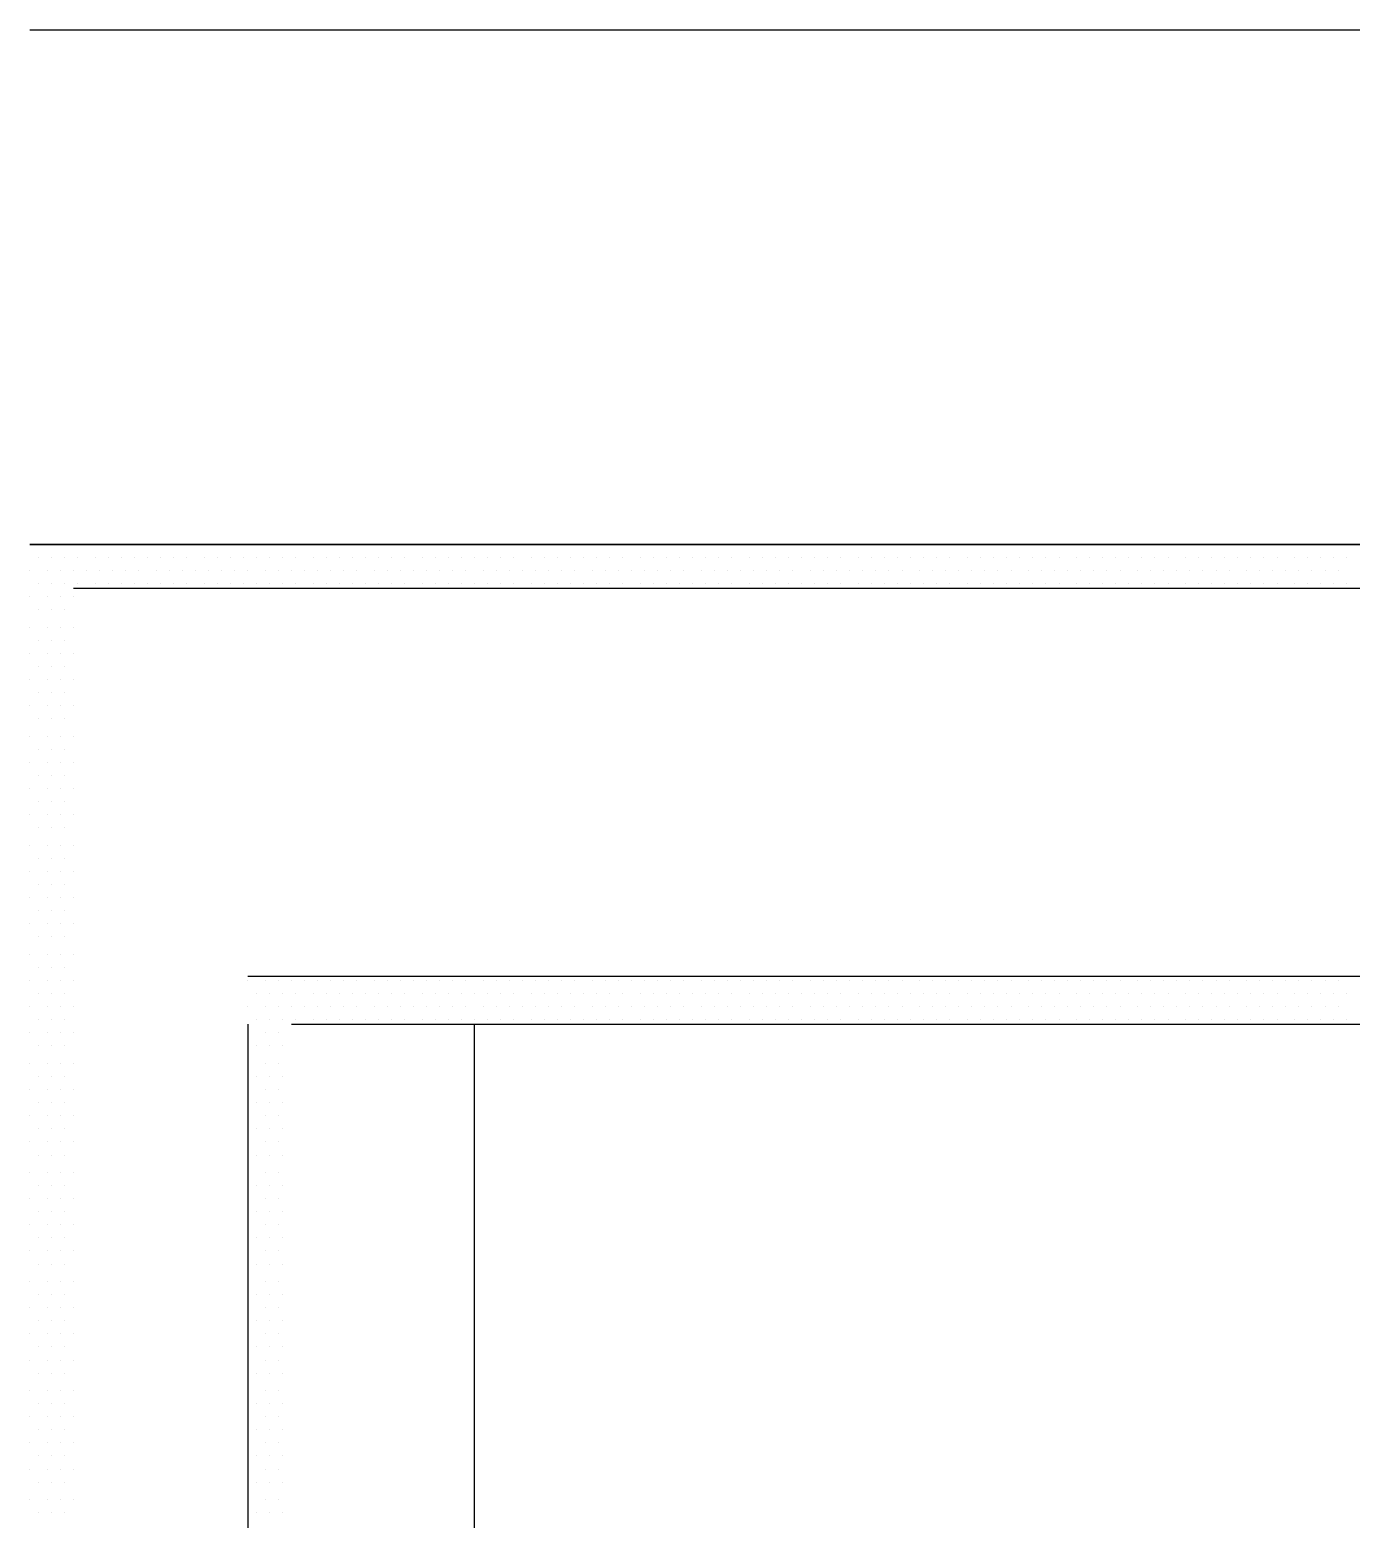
# Model space of a CAD drawing. Header units: metres. Extents: x 17 to 1264, y 17 to 859.
# Drawn here: x 107.56 to 151.19, y 711.58 to 760.75 of the extents above; entities that cross this region are included whole.
import ezdxf

# ---------------------------------------------------------------- set-up
doc = ezdxf.new("R2010")
doc.units = ezdxf.units.M
for name, color, linetype in [('LINES', 7, 'Continuous'), ('POLYLINES', 4, 'Continuous'), ('RECTS', 7, 'Continuous')]:
    doc.layers.add(name, color=color, linetype=linetype)

msp = doc.modelspace()

# ---------------------------------------------------------------- linework, layer by layer
at = {"layer": 'LINES'}
for p, q in [((107.85, 743.328), (107.85, 743.328)), ((108.282, 743.328), (108.282, 743.328)), ((108.714, 743.328), (108.714, 743.328)), ((109.146, 743.328), (109.146, 743.328)), ((109.722, 743.328), (109.722, 743.328)), ((110.154, 743.328), (110.154, 743.328)), ((110.586, 743.328), (110.586, 743.328)), ((111.018, 743.328), (111.018, 743.328)), ((111.45, 743.328), (111.45, 743.328)), ((111.882, 743.328), (111.882, 743.328)), ((112.314, 743.328), (112.314, 743.328)), ((112.746, 743.328), (112.746, 743.328)), ((113.322, 743.328), (113.322, 743.328)), ((113.754, 743.328), (113.754, 743.328)), ((114.186, 743.328), (114.186, 743.328)), ((114.618, 743.328), (114.618, 743.328)), ((115.05, 743.328), (115.05, 743.328)), ((115.482, 743.328), (115.482, 743.328)), ((115.914, 743.328), (115.914, 743.328)), ((116.346, 743.328), (116.346, 743.328)), ((116.922, 743.328), (116.922, 743.328)), ((117.354, 743.328), (117.354, 743.328)), ((117.786, 743.328), (117.786, 743.328)), ((118.218, 743.328), (118.218, 743.328)), ((118.65, 743.328), (118.65, 743.328)), ((119.082, 743.328), (119.082, 743.328)), ((119.514, 743.328), (119.514, 743.328)), ((119.946, 743.328), (119.946, 743.328)), ((120.522, 743.328), (120.522, 743.328)), ((120.954, 743.328), (120.954, 743.328)), ((121.386, 743.328), (121.386, 743.328)), ((121.818, 743.328), (121.818, 743.328)), ((122.25, 743.328), (122.25, 743.328)), ((122.682, 743.328), (122.682, 743.328)), ((123.114, 743.328), (123.114, 743.328)), ((123.546, 743.328), (123.546, 743.328)), ((124.122, 743.328), (124.122, 743.328)), ((124.554, 743.328), (124.554, 743.328)), ((124.986, 743.328), (124.986, 743.328)), ((125.418, 743.328), (125.418, 743.328)), ((125.85, 743.328), (125.85, 743.328)), ((126.282, 743.328), (126.282, 743.328)), ((126.714, 743.328), (126.714, 743.328)), ((127.146, 743.328), (127.146, 743.328)), ((127.722, 743.328), (127.722, 743.328)), ((128.154, 743.328), (128.154, 743.328)), ((128.586, 743.328), (128.586, 743.328)), ((129.018, 743.328), (129.018, 743.328)), ((129.45, 743.328), (129.45, 743.328)), ((129.882, 743.328), (129.882, 743.328)), ((130.314, 743.328), (130.314, 743.328)), ((130.746, 743.328), (130.746, 743.328)), ((131.322, 743.328), (131.322, 743.328)), ((131.754, 743.328), (131.754, 743.328)), ((132.186, 743.328), (132.186, 743.328)), ((132.618, 743.328), (132.618, 743.328)), ((133.05, 743.328), (133.05, 743.328)), ((133.482, 743.328), (133.482, 743.328)), ((133.914, 743.328), (133.914, 743.328)), ((134.346, 743.328), (134.346, 743.328)), ((134.922, 743.328), (134.922, 743.328)), ((135.354, 743.328), (135.354, 743.328)), ((135.786, 743.328), (135.786, 743.328)), ((136.218, 743.328), (136.218, 743.328)), ((136.65, 743.328), (136.65, 743.328)), ((137.082, 743.328), (137.082, 743.328)), ((137.514, 743.328), (137.514, 743.328)), ((137.946, 743.328), (137.946, 743.328)), ((138.522, 743.328), (138.522, 743.328)), ((138.954, 743.328), (138.954, 743.328)), ((139.386, 743.328), (139.386, 743.328)), ((139.818, 743.328), (139.818, 743.328)), ((140.25, 743.328), (140.25, 743.328)), ((140.682, 743.328), (140.682, 743.328)), ((141.114, 743.328), (141.114, 743.328)), ((141.546, 743.328), (141.546, 743.328)), ((142.122, 743.328), (142.122, 743.328)), ((142.554, 743.328), (142.554, 743.328)), ((142.986, 743.328), (142.986, 743.328)), ((143.418, 743.328), (143.418, 743.328)), ((143.85, 743.328), (143.85, 743.328)), ((144.282, 743.328), (144.282, 743.328)), ((144.714, 743.328), (144.714, 743.328)), ((145.146, 743.328), (145.146, 743.328)), ((145.722, 743.328), (145.722, 743.328)), ((146.154, 743.328), (146.154, 743.328)), ((146.586, 743.328), (146.586, 743.328)), ((147.018, 743.328), (147.018, 743.328)), ((147.45, 743.328), (147.45, 743.328)), ((147.882, 743.328), (147.882, 743.328)), ((148.314, 743.328), (148.314, 743.328)), ((148.746, 743.328), (148.746, 743.328)), ((149.322, 743.328), (149.322, 743.328)), ((149.754, 743.328), (149.754, 743.328)), ((150.186, 743.328), (150.186, 743.328)), ((150.618, 743.328), (150.618, 743.328)), ((151.05, 743.328), (151.05, 743.328)), ((107.562, 742.896), (107.562, 742.896)), ((108.138, 742.896), (108.138, 742.896)), ((108.57, 742.896), (108.57, 742.896)), ((109.002, 742.896), (109.002, 742.896)), ((109.434, 742.896), (109.434, 742.896)), ((109.866, 742.896), (109.866, 742.896)), ((110.298, 742.896), (110.298, 742.896)), ((110.73, 742.896), (110.73, 742.896)), ((111.162, 742.896), (111.162, 742.896)), ((111.738, 742.896), (111.738, 742.896)), ((112.17, 742.896), (112.17, 742.896)), ((112.602, 742.896), (112.602, 742.896)), ((113.034, 742.896), (113.034, 742.896)), ((113.466, 742.896), (113.466, 742.896)), ((113.898, 742.896), (113.898, 742.896)), ((114.33, 742.896), (114.33, 742.896)), ((114.762, 742.896), (114.762, 742.896)), ((115.338, 742.896), (115.338, 742.896)), ((115.77, 742.896), (115.77, 742.896)), ((116.202, 742.896), (116.202, 742.896)), ((116.634, 742.896), (116.634, 742.896)), ((117.066, 742.896), (117.066, 742.896)), ((117.498, 742.896), (117.498, 742.896)), ((117.93, 742.896), (117.93, 742.896)), ((118.362, 742.896), (118.362, 742.896)), ((118.938, 742.896), (118.938, 742.896)), ((119.37, 742.896), (119.37, 742.896)), ((119.802, 742.896), (119.802, 742.896)), ((120.234, 742.896), (120.234, 742.896)), ((120.666, 742.896), (120.666, 742.896)), ((121.098, 742.896), (121.098, 742.896)), ((121.53, 742.896), (121.53, 742.896)), ((121.962, 742.896), (121.962, 742.896)), ((122.538, 742.896), (122.538, 742.896)), ((122.97, 742.896), (122.97, 742.896)), ((123.402, 742.896), (123.402, 742.896)), ((123.834, 742.896), (123.834, 742.896)), ((124.266, 742.896), (124.266, 742.896)), ((124.698, 742.896), (124.698, 742.896)), ((125.13, 742.896), (125.13, 742.896)), ((125.562, 742.896), (125.562, 742.896)), ((126.138, 742.896), (126.138, 742.896)), ((126.57, 742.896), (126.57, 742.896)), ((127.002, 742.896), (127.002, 742.896)), ((127.434, 742.896), (127.434, 742.896)), ((127.866, 742.896), (127.866, 742.896)), ((128.298, 742.896), (128.298, 742.896)), ((128.73, 742.896), (128.73, 742.896)), ((129.162, 742.896), (129.162, 742.896)), ((129.738, 742.896), (129.738, 742.896)), ((130.17, 742.896), (130.17, 742.896)), ((130.602, 742.896), (130.602, 742.896)), ((131.034, 742.896), (131.034, 742.896)), ((131.466, 742.896), (131.466, 742.896)), ((131.898, 742.896), (131.898, 742.896)), ((132.33, 742.896), (132.33, 742.896)), ((132.762, 742.896), (132.762, 742.896)), ((133.338, 742.896), (133.338, 742.896)), ((133.77, 742.896), (133.77, 742.896)), ((134.202, 742.896), (134.202, 742.896)), ((134.634, 742.896), (134.634, 742.896)), ((135.066, 742.896), (135.066, 742.896)), ((135.498, 742.896), (135.498, 742.896)), ((135.93, 742.896), (135.93, 742.896)), ((136.362, 742.896), (136.362, 742.896)), ((136.938, 742.896), (136.938, 742.896)), ((137.37, 742.896), (137.37, 742.896)), ((137.802, 742.896), (137.802, 742.896)), ((138.234, 742.896), (138.234, 742.896)), ((138.666, 742.896), (138.666, 742.896)), ((139.098, 742.896), (139.098, 742.896)), ((139.53, 742.896), (139.53, 742.896)), ((139.962, 742.896), (139.962, 742.896)), ((140.538, 742.896), (140.538, 742.896)), ((140.97, 742.896), (140.97, 742.896)), ((141.402, 742.896), (141.402, 742.896)), ((141.834, 742.896), (141.834, 742.896)), ((142.266, 742.896), (142.266, 742.896)), ((142.698, 742.896), (142.698, 742.896)), ((143.13, 742.896), (143.13, 742.896)), ((143.562, 742.896), (143.562, 742.896)), ((144.138, 742.896), (144.138, 742.896)), ((144.57, 742.896), (144.57, 742.896)), ((145.002, 742.896), (145.002, 742.896)), ((145.434, 742.896), (145.434, 742.896)), ((145.866, 742.896), (145.866, 742.896)), ((146.298, 742.896), (146.298, 742.896)), ((146.73, 742.896), (146.73, 742.896)), ((147.162, 742.896), (147.162, 742.896)), ((147.738, 742.896), (147.738, 742.896)), ((148.17, 742.896), (148.17, 742.896)), ((148.602, 742.896), (148.602, 742.896)), ((149.034, 742.896), (149.034, 742.896)), ((149.466, 742.896), (149.466, 742.896)), ((149.898, 742.896), (149.898, 742.896)), ((150.33, 742.896), (150.33, 742.896)), ((150.762, 742.896), (150.762, 742.896)), ((107.85, 742.464), (107.85, 742.464)), ((108.282, 742.464), (108.282, 742.464)), ((108.714, 742.464), (108.714, 742.464)), ((109.146, 742.464), (109.146, 742.464)), ((109.722, 742.464), (109.722, 742.464)), ((110.154, 742.464), (110.154, 742.464)), ((110.586, 742.464), (110.586, 742.464)), ((111.018, 742.464), (111.018, 742.464)), ((111.45, 742.464), (111.45, 742.464)), ((111.882, 742.464), (111.882, 742.464)), ((112.314, 742.464), (112.314, 742.464)), ((112.746, 742.464), (112.746, 742.464)), ((113.322, 742.464), (113.322, 742.464)), ((113.754, 742.464), (113.754, 742.464)), ((114.186, 742.464), (114.186, 742.464)), ((114.618, 742.464), (114.618, 742.464)), ((115.05, 742.464), (115.05, 742.464)), ((115.482, 742.464), (115.482, 742.464)), ((115.914, 742.464), (115.914, 742.464)), ((116.346, 742.464), (116.346, 742.464)), ((116.922, 742.464), (116.922, 742.464)), ((117.354, 742.464), (117.354, 742.464)), ((117.786, 742.464), (117.786, 742.464)), ((118.218, 742.464), (118.218, 742.464)), ((118.65, 742.464), (118.65, 742.464)), ((119.082, 742.464), (119.082, 742.464)), ((119.514, 742.464), (119.514, 742.464)), ((119.946, 742.464), (119.946, 742.464)), ((120.522, 742.464), (120.522, 742.464)), ((120.954, 742.464), (120.954, 742.464)), ((121.386, 742.464), (121.386, 742.464)), ((121.818, 742.464), (121.818, 742.464)), ((122.25, 742.464), (122.25, 742.464)), ((122.682, 742.464), (122.682, 742.464)), ((123.114, 742.464), (123.114, 742.464)), ((123.546, 742.464), (123.546, 742.464)), ((124.122, 742.464), (124.122, 742.464)), ((124.554, 742.464), (124.554, 742.464)), ((124.986, 742.464), (124.986, 742.464)), ((125.418, 742.464), (125.418, 742.464)), ((125.85, 742.464), (125.85, 742.464)), ((126.282, 742.464), (126.282, 742.464)), ((126.714, 742.464), (126.714, 742.464)), ((127.146, 742.464), (127.146, 742.464)), ((127.722, 742.464), (127.722, 742.464)), ((128.154, 742.464), (128.154, 742.464)), ((128.586, 742.464), (128.586, 742.464)), ((129.018, 742.464), (129.018, 742.464)), ((129.45, 742.464), (129.45, 742.464)), ((129.882, 742.464), (129.882, 742.464)), ((130.314, 742.464), (130.314, 742.464)), ((130.746, 742.464), (130.746, 742.464)), ((131.322, 742.464), (131.322, 742.464)), ((131.754, 742.464), (131.754, 742.464)), ((132.186, 742.464), (132.186, 742.464)), ((132.618, 742.464), (132.618, 742.464)), ((133.05, 742.464), (133.05, 742.464)), ((133.482, 742.464), (133.482, 742.464)), ((133.914, 742.464), (133.914, 742.464)), ((134.346, 742.464), (134.346, 742.464)), ((134.922, 742.464), (134.922, 742.464)), ((135.354, 742.464), (135.354, 742.464)), ((135.786, 742.464), (135.786, 742.464)), ((136.218, 742.464), (136.218, 742.464)), ((136.65, 742.464), (136.65, 742.464)), ((137.082, 742.464), (137.082, 742.464)), ((137.514, 742.464), (137.514, 742.464)), ((137.946, 742.464), (137.946, 742.464)), ((138.522, 742.464), (138.522, 742.464)), ((138.954, 742.464), (138.954, 742.464)), ((139.386, 742.464), (139.386, 742.464)), ((139.818, 742.464), (139.818, 742.464)), ((140.25, 742.464), (140.25, 742.464)), ((140.682, 742.464), (140.682, 742.464)), ((141.114, 742.464), (141.114, 742.464)), ((141.546, 742.464), (141.546, 742.464)), ((142.122, 742.464), (142.122, 742.464)), ((142.554, 742.464), (142.554, 742.464)), ((142.986, 742.464), (142.986, 742.464)), ((143.418, 742.464), (143.418, 742.464)), ((143.85, 742.464), (143.85, 742.464)), ((144.282, 742.464), (144.282, 742.464)), ((144.714, 742.464), (144.714, 742.464)), ((145.146, 742.464), (145.146, 742.464)), ((145.722, 742.464), (145.722, 742.464)), ((146.154, 742.464), (146.154, 742.464)), ((146.586, 742.464), (146.586, 742.464)), ((147.018, 742.464), (147.018, 742.464)), ((147.45, 742.464), (147.45, 742.464)), ((147.882, 742.464), (147.882, 742.464)), ((148.314, 742.464), (148.314, 742.464)), ((148.746, 742.464), (148.746, 742.464)), ((149.322, 742.464), (149.322, 742.464)), ((149.754, 742.464), (149.754, 742.464)), ((150.186, 742.464), (150.186, 742.464)), ((150.618, 742.464), (150.618, 742.464)), ((151.05, 742.464), (151.05, 742.464)), ((107.562, 742.032), (107.562, 742.032)), ((107.85, 741.6), (107.85, 741.6)), ((108.138, 742.032), (108.138, 742.032)), ((108.282, 741.6), (108.282, 741.6)), ((108.57, 742.032), (108.57, 742.032)), ((108.714, 741.6), (108.714, 741.6)), ((109.002, 742.032), (109.002, 742.032)), ((107.562, 741.024), (107.562, 741.024)), ((107.85, 740.592), (107.85, 740.592)), ((108.138, 741.024), (108.138, 741.024)), ((108.282, 740.592), (108.282, 740.592)), ((108.57, 741.024), (108.57, 741.024)), ((108.714, 740.592), (108.714, 740.592)), ((109.002, 741.024), (109.002, 741.024)), ((107.562, 740.16), (107.562, 740.16)), ((108.138, 740.16), (108.138, 740.16)), ((108.57, 740.16), (108.57, 740.16)), ((109.002, 740.16), (109.002, 740.16)), ((107.85, 739.728), (107.85, 739.728)), ((108.282, 739.728), (108.282, 739.728)), ((108.714, 739.728), (108.714, 739.728)), ((107.562, 739.296), (107.562, 739.296)), ((108.138, 739.296), (108.138, 739.296)), ((108.57, 739.296), (108.57, 739.296)), ((109.002, 739.296), (109.002, 739.296)), ((107.85, 738.864), (107.85, 738.864)), ((108.282, 738.864), (108.282, 738.864)), ((108.714, 738.864), (108.714, 738.864)), ((107.562, 738.432), (107.562, 738.432)), ((108.138, 738.432), (108.138, 738.432)), ((108.57, 738.432), (108.57, 738.432)), ((109.002, 738.432), (109.002, 738.432)), ((107.85, 738), (107.85, 738)), ((108.282, 738), (108.282, 738)), ((108.714, 738), (108.714, 738)), ((107.562, 737.424), (107.562, 737.424)), ((108.138, 737.424), (108.138, 737.424)), ((108.57, 737.424), (108.57, 737.424)), ((109.002, 737.424), (109.002, 737.424)), ((107.85, 736.992), (107.85, 736.992)), ((108.282, 736.992), (108.282, 736.992)), ((108.714, 736.992), (108.714, 736.992)), ((107.562, 736.56), (107.562, 736.56)), ((108.138, 736.56), (108.138, 736.56)), ((108.57, 736.56), (108.57, 736.56)), ((109.002, 736.56), (109.002, 736.56)), ((107.562, 735.696), (107.562, 735.696)), ((107.85, 736.128), (107.85, 736.128)), ((108.138, 735.696), (108.138, 735.696)), ((108.282, 736.128), (108.282, 736.128)), ((108.57, 735.696), (108.57, 735.696)), ((108.714, 736.128), (108.714, 736.128)), ((109.002, 735.696), (109.002, 735.696)), ((107.85, 735.264), (107.85, 735.264)), ((108.282, 735.264), (108.282, 735.264)), ((108.714, 735.264), (108.714, 735.264)), ((107.562, 734.832), (107.562, 734.832)), ((108.138, 734.832), (108.138, 734.832)), ((108.57, 734.832), (108.57, 734.832)), ((109.002, 734.832), (109.002, 734.832)), ((107.85, 734.4), (107.85, 734.4)), ((108.282, 734.4), (108.282, 734.4)), ((108.714, 734.4), (108.714, 734.4)), ((107.562, 733.824), (107.562, 733.824)), ((108.138, 733.824), (108.138, 733.824)), ((108.57, 733.824), (108.57, 733.824)), ((109.002, 733.824), (109.002, 733.824)), ((107.85, 733.392), (107.85, 733.392)), ((108.282, 733.392), (108.282, 733.392)), ((108.714, 733.392), (108.714, 733.392)), ((107.562, 732.96), (107.562, 732.96)), ((108.138, 732.96), (108.138, 732.96)), ((108.57, 732.96), (108.57, 732.96)), ((109.002, 732.96), (109.002, 732.96)), ((107.85, 732.528), (107.85, 732.528)), ((108.282, 732.528), (108.282, 732.528)), ((108.714, 732.528), (108.714, 732.528)), ((107.562, 732.096), (107.562, 732.096)), ((108.138, 732.096), (108.138, 732.096)), ((108.57, 732.096), (108.57, 732.096)), ((109.002, 732.096), (109.002, 732.096)), ((107.85, 731.664), (107.85, 731.664)), ((108.282, 731.664), (108.282, 731.664)), ((108.714, 731.664), (108.714, 731.664)), ((107.562, 731.232), (107.562, 731.232)), ((107.85, 730.8), (107.85, 730.8)), ((108.138, 731.232), (108.138, 731.232)), ((108.282, 730.8), (108.282, 730.8)), ((108.57, 731.232), (108.57, 731.232)), ((108.714, 730.8), (108.714, 730.8)), ((109.002, 731.232), (109.002, 731.232)), ((107.562, 730.224), (107.562, 730.224)), ((107.85, 729.792), (107.85, 729.792)), ((108.138, 730.224), (108.138, 730.224)), ((108.282, 729.792), (108.282, 729.792)), ((108.57, 730.224), (108.57, 730.224)), ((108.714, 729.792), (108.714, 729.792)), ((109.002, 730.224), (109.002, 730.224)), ((107.562, 729.36), (107.562, 729.36)), ((108.138, 729.36), (108.138, 729.36)), ((108.57, 729.36), (108.57, 729.36)), ((109.002, 729.36), (109.002, 729.36)), ((114.762, 729.36), (114.762, 729.36)), ((115.338, 729.36), (115.338, 729.36)), ((115.77, 729.36), (115.77, 729.36)), ((116.202, 729.36), (116.202, 729.36)), ((116.634, 729.36), (116.634, 729.36)), ((117.066, 729.36), (117.066, 729.36)), ((117.498, 729.36), (117.498, 729.36)), ((117.93, 729.36), (117.93, 729.36)), ((118.362, 729.36), (118.362, 729.36)), ((118.938, 729.36), (118.938, 729.36)), ((119.37, 729.36), (119.37, 729.36)), ((119.802, 729.36), (119.802, 729.36)), ((120.234, 729.36), (120.234, 729.36)), ((120.666, 729.36), (120.666, 729.36)), ((121.098, 729.36), (121.098, 729.36)), ((121.53, 729.36), (121.53, 729.36)), ((121.962, 729.36), (121.962, 729.36)), ((122.538, 729.36), (122.538, 729.36)), ((122.97, 729.36), (122.97, 729.36)), ((123.402, 729.36), (123.402, 729.36)), ((123.834, 729.36), (123.834, 729.36)), ((124.266, 729.36), (124.266, 729.36)), ((124.698, 729.36), (124.698, 729.36)), ((125.13, 729.36), (125.13, 729.36)), ((125.562, 729.36), (125.562, 729.36)), ((126.138, 729.36), (126.138, 729.36)), ((126.57, 729.36), (126.57, 729.36)), ((127.002, 729.36), (127.002, 729.36)), ((127.434, 729.36), (127.434, 729.36)), ((127.866, 729.36), (127.866, 729.36)), ((128.298, 729.36), (128.298, 729.36)), ((128.73, 729.36), (128.73, 729.36)), ((129.162, 729.36), (129.162, 729.36)), ((129.738, 729.36), (129.738, 729.36)), ((130.17, 729.36), (130.17, 729.36)), ((130.602, 729.36), (130.602, 729.36)), ((131.034, 729.36), (131.034, 729.36)), ((131.466, 729.36), (131.466, 729.36)), ((131.898, 729.36), (131.898, 729.36)), ((132.33, 729.36), (132.33, 729.36)), ((132.762, 729.36), (132.762, 729.36)), ((133.338, 729.36), (133.338, 729.36)), ((133.77, 729.36), (133.77, 729.36)), ((134.202, 729.36), (134.202, 729.36)), ((134.634, 729.36), (134.634, 729.36)), ((135.066, 729.36), (135.066, 729.36)), ((135.498, 729.36), (135.498, 729.36)), ((135.93, 729.36), (135.93, 729.36)), ((136.362, 729.36), (136.362, 729.36)), ((136.938, 729.36), (136.938, 729.36)), ((137.37, 729.36), (137.37, 729.36)), ((137.802, 729.36), (137.802, 729.36)), ((138.234, 729.36), (138.234, 729.36)), ((138.666, 729.36), (138.666, 729.36)), ((139.098, 729.36), (139.098, 729.36)), ((139.53, 729.36), (139.53, 729.36)), ((139.962, 729.36), (139.962, 729.36)), ((140.538, 729.36), (140.538, 729.36)), ((140.97, 729.36), (140.97, 729.36)), ((141.402, 729.36), (141.402, 729.36)), ((141.834, 729.36), (141.834, 729.36)), ((142.266, 729.36), (142.266, 729.36)), ((142.698, 729.36), (142.698, 729.36)), ((143.13, 729.36), (143.13, 729.36)), ((143.562, 729.36), (143.562, 729.36)), ((144.138, 729.36), (144.138, 729.36)), ((144.57, 729.36), (144.57, 729.36)), ((145.002, 729.36), (145.002, 729.36)), ((145.434, 729.36), (145.434, 729.36)), ((145.866, 729.36), (145.866, 729.36)), ((146.298, 729.36), (146.298, 729.36)), ((146.73, 729.36), (146.73, 729.36)), ((147.162, 729.36), (147.162, 729.36)), ((147.738, 729.36), (147.738, 729.36)), ((148.17, 729.36), (148.17, 729.36)), ((148.602, 729.36), (148.602, 729.36)), ((149.034, 729.36), (149.034, 729.36)), ((149.466, 729.36), (149.466, 729.36)), ((149.898, 729.36), (149.898, 729.36)), ((150.33, 729.36), (150.33, 729.36)), ((150.762, 729.36), (150.762, 729.36)), ((107.85, 728.928), (107.85, 728.928)), ((108.282, 728.928), (108.282, 728.928)), ((108.714, 728.928), (108.714, 728.928)), ((115.05, 728.928), (115.05, 728.928)), ((115.482, 728.928), (115.482, 728.928)), ((115.914, 728.928), (115.914, 728.928)), ((116.346, 728.928), (116.346, 728.928)), ((116.922, 728.928), (116.922, 728.928)), ((117.354, 728.928), (117.354, 728.928)), ((117.786, 728.928), (117.786, 728.928)), ((118.218, 728.928), (118.218, 728.928)), ((118.65, 728.928), (118.65, 728.928)), ((119.082, 728.928), (119.082, 728.928)), ((119.514, 728.928), (119.514, 728.928)), ((119.946, 728.928), (119.946, 728.928)), ((120.522, 728.928), (120.522, 728.928)), ((120.954, 728.928), (120.954, 728.928)), ((121.386, 728.928), (121.386, 728.928)), ((121.818, 728.928), (121.818, 728.928)), ((122.25, 728.928), (122.25, 728.928)), ((122.682, 728.928), (122.682, 728.928)), ((123.114, 728.928), (123.114, 728.928)), ((123.546, 728.928), (123.546, 728.928)), ((124.122, 728.928), (124.122, 728.928)), ((124.554, 728.928), (124.554, 728.928)), ((124.986, 728.928), (124.986, 728.928)), ((125.418, 728.928), (125.418, 728.928)), ((125.85, 728.928), (125.85, 728.928)), ((126.282, 728.928), (126.282, 728.928)), ((126.714, 728.928), (126.714, 728.928)), ((127.146, 728.928), (127.146, 728.928)), ((127.722, 728.928), (127.722, 728.928)), ((128.154, 728.928), (128.154, 728.928)), ((128.586, 728.928), (128.586, 728.928)), ((129.018, 728.928), (129.018, 728.928)), ((129.45, 728.928), (129.45, 728.928)), ((129.882, 728.928), (129.882, 728.928)), ((130.314, 728.928), (130.314, 728.928)), ((130.746, 728.928), (130.746, 728.928)), ((131.322, 728.928), (131.322, 728.928)), ((131.754, 728.928), (131.754, 728.928)), ((132.186, 728.928), (132.186, 728.928)), ((132.618, 728.928), (132.618, 728.928)), ((133.05, 728.928), (133.05, 728.928)), ((133.482, 728.928), (133.482, 728.928)), ((133.914, 728.928), (133.914, 728.928)), ((134.346, 728.928), (134.346, 728.928)), ((134.922, 728.928), (134.922, 728.928)), ((135.354, 728.928), (135.354, 728.928)), ((135.786, 728.928), (135.786, 728.928)), ((136.218, 728.928), (136.218, 728.928)), ((136.65, 728.928), (136.65, 728.928)), ((137.082, 728.928), (137.082, 728.928)), ((137.514, 728.928), (137.514, 728.928)), ((137.946, 728.928), (137.946, 728.928)), ((138.522, 728.928), (138.522, 728.928)), ((138.954, 728.928), (138.954, 728.928)), ((139.386, 728.928), (139.386, 728.928)), ((139.818, 728.928), (139.818, 728.928)), ((140.25, 728.928), (140.25, 728.928)), ((140.682, 728.928), (140.682, 728.928)), ((141.114, 728.928), (141.114, 728.928)), ((141.546, 728.928), (141.546, 728.928)), ((142.122, 728.928), (142.122, 728.928)), ((142.554, 728.928), (142.554, 728.928)), ((142.986, 728.928), (142.986, 728.928)), ((143.418, 728.928), (143.418, 728.928)), ((143.85, 728.928), (143.85, 728.928)), ((144.282, 728.928), (144.282, 728.928)), ((144.714, 728.928), (144.714, 728.928)), ((145.146, 728.928), (145.146, 728.928)), ((145.722, 728.928), (145.722, 728.928)), ((146.154, 728.928), (146.154, 728.928)), ((146.586, 728.928), (146.586, 728.928)), ((147.018, 728.928), (147.018, 728.928)), ((147.45, 728.928), (147.45, 728.928)), ((147.882, 728.928), (147.882, 728.928)), ((148.314, 728.928), (148.314, 728.928)), ((148.746, 728.928), (148.746, 728.928)), ((149.322, 728.928), (149.322, 728.928)), ((149.754, 728.928), (149.754, 728.928)), ((150.186, 728.928), (150.186, 728.928)), ((150.618, 728.928), (150.618, 728.928)), ((151.05, 728.928), (151.05, 728.928)), ((107.562, 728.496), (107.562, 728.496)), ((108.138, 728.496), (108.138, 728.496)), ((108.57, 728.496), (108.57, 728.496)), ((109.002, 728.496), (109.002, 728.496)), ((114.762, 728.496), (114.762, 728.496)), ((115.338, 728.496), (115.338, 728.496)), ((115.77, 728.496), (115.77, 728.496)), ((116.202, 728.496), (116.202, 728.496)), ((116.634, 728.496), (116.634, 728.496)), ((117.066, 728.496), (117.066, 728.496)), ((117.498, 728.496), (117.498, 728.496)), ((117.93, 728.496), (117.93, 728.496)), ((118.362, 728.496), (118.362, 728.496)), ((118.938, 728.496), (118.938, 728.496)), ((119.37, 728.496), (119.37, 728.496)), ((119.802, 728.496), (119.802, 728.496)), ((120.234, 728.496), (120.234, 728.496)), ((120.666, 728.496), (120.666, 728.496)), ((121.098, 728.496), (121.098, 728.496)), ((121.53, 728.496), (121.53, 728.496)), ((121.962, 728.496), (121.962, 728.496)), ((122.538, 728.496), (122.538, 728.496)), ((122.97, 728.496), (122.97, 728.496)), ((123.402, 728.496), (123.402, 728.496)), ((123.834, 728.496), (123.834, 728.496)), ((124.266, 728.496), (124.266, 728.496)), ((124.698, 728.496), (124.698, 728.496)), ((125.13, 728.496), (125.13, 728.496)), ((125.562, 728.496), (125.562, 728.496)), ((126.138, 728.496), (126.138, 728.496)), ((126.57, 728.496), (126.57, 728.496)), ((127.002, 728.496), (127.002, 728.496)), ((127.434, 728.496), (127.434, 728.496)), ((127.866, 728.496), (127.866, 728.496)), ((128.298, 728.496), (128.298, 728.496)), ((128.73, 728.496), (128.73, 728.496)), ((129.162, 728.496), (129.162, 728.496)), ((129.738, 728.496), (129.738, 728.496)), ((130.17, 728.496), (130.17, 728.496)), ((130.602, 728.496), (130.602, 728.496)), ((131.034, 728.496), (131.034, 728.496)), ((131.466, 728.496), (131.466, 728.496)), ((131.898, 728.496), (131.898, 728.496)), ((132.33, 728.496), (132.33, 728.496)), ((132.762, 728.496), (132.762, 728.496)), ((133.338, 728.496), (133.338, 728.496)), ((133.77, 728.496), (133.77, 728.496)), ((134.202, 728.496), (134.202, 728.496)), ((134.634, 728.496), (134.634, 728.496)), ((135.066, 728.496), (135.066, 728.496)), ((135.498, 728.496), (135.498, 728.496)), ((135.93, 728.496), (135.93, 728.496)), ((136.362, 728.496), (136.362, 728.496)), ((136.938, 728.496), (136.938, 728.496)), ((137.37, 728.496), (137.37, 728.496)), ((137.802, 728.496), (137.802, 728.496)), ((138.234, 728.496), (138.234, 728.496)), ((138.666, 728.496), (138.666, 728.496)), ((139.098, 728.496), (139.098, 728.496)), ((139.53, 728.496), (139.53, 728.496)), ((139.962, 728.496), (139.962, 728.496)), ((140.538, 728.496), (140.538, 728.496)), ((140.97, 728.496), (140.97, 728.496)), ((141.402, 728.496), (141.402, 728.496)), ((141.834, 728.496), (141.834, 728.496)), ((142.266, 728.496), (142.266, 728.496)), ((142.698, 728.496), (142.698, 728.496)), ((143.13, 728.496), (143.13, 728.496)), ((143.562, 728.496), (143.562, 728.496)), ((144.138, 728.496), (144.138, 728.496)), ((144.57, 728.496), (144.57, 728.496)), ((145.002, 728.496), (145.002, 728.496)), ((145.434, 728.496), (145.434, 728.496)), ((145.866, 728.496), (145.866, 728.496)), ((146.298, 728.496), (146.298, 728.496)), ((146.73, 728.496), (146.73, 728.496)), ((147.162, 728.496), (147.162, 728.496)), ((147.738, 728.496), (147.738, 728.496)), ((148.17, 728.496), (148.17, 728.496)), ((148.602, 728.496), (148.602, 728.496)), ((149.034, 728.496), (149.034, 728.496)), ((149.466, 728.496), (149.466, 728.496)), ((149.898, 728.496), (149.898, 728.496)), ((150.33, 728.496), (150.33, 728.496)), ((150.762, 728.496), (150.762, 728.496)), ((107.85, 728.064), (107.85, 728.064)), ((108.282, 728.064), (108.282, 728.064)), ((108.714, 728.064), (108.714, 728.064)), ((115.05, 728.064), (115.05, 728.064)), ((115.482, 728.064), (115.482, 728.064)), ((115.914, 728.064), (115.914, 728.064)), ((116.202, 727.92), (262.794, 727.92)), ((116.346, 728.064), (116.346, 728.064)), ((116.922, 728.064), (116.922, 728.064)), ((117.354, 728.064), (117.354, 728.064)), ((117.786, 728.064), (117.786, 728.064)), ((118.218, 728.064), (118.218, 728.064)), ((118.65, 728.064), (118.65, 728.064)), ((119.082, 728.064), (119.082, 728.064)), ((119.514, 728.064), (119.514, 728.064)), ((119.946, 728.064), (119.946, 728.064)), ((120.522, 728.064), (120.522, 728.064)), ((120.954, 728.064), (120.954, 728.064)), ((121.386, 728.064), (121.386, 728.064)), ((121.818, 728.064), (121.818, 728.064)), ((122.25, 728.064), (122.25, 728.064)), ((122.25, 132.48), (122.25, 727.92)), ((122.682, 728.064), (122.682, 728.064)), ((123.114, 728.064), (123.114, 728.064)), ((123.546, 728.064), (123.546, 728.064)), ((124.122, 728.064), (124.122, 728.064)), ((124.554, 728.064), (124.554, 728.064)), ((124.986, 728.064), (124.986, 728.064)), ((125.418, 728.064), (125.418, 728.064)), ((125.85, 728.064), (125.85, 728.064)), ((126.282, 728.064), (126.282, 728.064)), ((126.714, 728.064), (126.714, 728.064)), ((127.146, 728.064), (127.146, 728.064)), ((127.722, 728.064), (127.722, 728.064)), ((128.154, 728.064), (128.154, 728.064)), ((128.586, 728.064), (128.586, 728.064)), ((129.018, 728.064), (129.018, 728.064)), ((129.45, 728.064), (129.45, 728.064)), ((129.882, 728.064), (129.882, 728.064)), ((130.314, 728.064), (130.314, 728.064)), ((130.746, 728.064), (130.746, 728.064)), ((131.322, 728.064), (131.322, 728.064)), ((131.754, 728.064), (131.754, 728.064)), ((132.186, 728.064), (132.186, 728.064)), ((132.618, 728.064), (132.618, 728.064)), ((133.05, 728.064), (133.05, 728.064)), ((133.482, 728.064), (133.482, 728.064)), ((133.914, 728.064), (133.914, 728.064)), ((134.346, 728.064), (134.346, 728.064)), ((134.922, 728.064), (134.922, 728.064)), ((135.354, 728.064), (135.354, 728.064)), ((135.786, 728.064), (135.786, 728.064)), ((136.218, 728.064), (136.218, 728.064)), ((136.65, 728.064), (136.65, 728.064)), ((137.082, 728.064), (137.082, 728.064)), ((137.514, 728.064), (137.514, 728.064)), ((137.946, 728.064), (137.946, 728.064)), ((138.522, 728.064), (138.522, 728.064)), ((138.954, 728.064), (138.954, 728.064)), ((139.386, 728.064), (139.386, 728.064)), ((139.818, 728.064), (139.818, 728.064)), ((140.25, 728.064), (140.25, 728.064)), ((140.682, 728.064), (140.682, 728.064)), ((141.114, 728.064), (141.114, 728.064)), ((141.546, 728.064), (141.546, 728.064)), ((142.122, 728.064), (142.122, 728.064)), ((142.554, 728.064), (142.554, 728.064)), ((142.986, 728.064), (142.986, 728.064)), ((143.418, 728.064), (143.418, 728.064)), ((143.85, 728.064), (143.85, 728.064)), ((144.282, 728.064), (144.282, 728.064)), ((144.714, 728.064), (144.714, 728.064)), ((145.146, 728.064), (145.146, 728.064)), ((145.722, 728.064), (145.722, 728.064)), ((146.154, 728.064), (146.154, 728.064)), ((146.586, 728.064), (146.586, 728.064)), ((147.018, 728.064), (147.018, 728.064)), ((147.45, 728.064), (147.45, 728.064)), ((147.882, 728.064), (147.882, 728.064)), ((148.314, 728.064), (148.314, 728.064)), ((148.746, 728.064), (148.746, 728.064)), ((149.322, 728.064), (149.322, 728.064)), ((149.754, 728.064), (149.754, 728.064)), ((150.186, 728.064), (150.186, 728.064)), ((150.618, 728.064), (150.618, 728.064)), ((151.05, 728.064), (151.05, 728.064)), ((107.562, 727.632), (107.562, 727.632)), ((108.138, 727.632), (108.138, 727.632)), ((108.57, 727.632), (108.57, 727.632)), ((109.002, 727.632), (109.002, 727.632)), ((114.762, 727.632), (114.762, 727.632)), ((115.338, 727.632), (115.338, 727.632)), ((115.77, 727.632), (115.77, 727.632)), ((107.85, 727.2), (107.85, 727.2)), ((108.282, 727.2), (108.282, 727.2)), ((108.714, 727.2), (108.714, 727.2)), ((115.05, 727.2), (115.05, 727.2)), ((115.482, 727.2), (115.482, 727.2)), ((115.914, 727.2), (115.914, 727.2)), ((107.562, 726.624), (107.562, 726.624)), ((108.138, 726.624), (108.138, 726.624)), ((108.57, 726.624), (108.57, 726.624)), ((109.002, 726.624), (109.002, 726.624)), ((114.762, 726.624), (114.762, 726.624)), ((115.338, 726.624), (115.338, 726.624)), ((115.77, 726.624), (115.77, 726.624)), ((107.85, 726.192), (107.85, 726.192)), ((108.282, 726.192), (108.282, 726.192)), ((108.714, 726.192), (108.714, 726.192)), ((115.05, 726.192), (115.05, 726.192)), ((115.482, 726.192), (115.482, 726.192)), ((115.914, 726.192), (115.914, 726.192)), ((107.562, 725.76), (107.562, 725.76)), ((108.138, 725.76), (108.138, 725.76)), ((108.57, 725.76), (108.57, 725.76)), ((109.002, 725.76), (109.002, 725.76)), ((114.762, 725.76), (114.762, 725.76)), ((115.338, 725.76), (115.338, 725.76)), ((115.77, 725.76), (115.77, 725.76)), ((107.562, 724.896), (107.562, 724.896)), ((107.85, 725.328), (107.85, 725.328)), ((108.138, 724.896), (108.138, 724.896)), ((108.282, 725.328), (108.282, 725.328)), ((108.57, 724.896), (108.57, 724.896)), ((108.714, 725.328), (108.714, 725.328)), ((109.002, 724.896), (109.002, 724.896)), ((114.762, 724.896), (114.762, 724.896)), ((115.05, 725.328), (115.05, 725.328)), ((115.338, 724.896), (115.338, 724.896)), ((115.482, 725.328), (115.482, 725.328)), ((115.77, 724.896), (115.77, 724.896)), ((115.914, 725.328), (115.914, 725.328)), ((107.85, 724.464), (107.85, 724.464)), ((108.282, 724.464), (108.282, 724.464)), ((108.714, 724.464), (108.714, 724.464)), ((115.05, 724.464), (115.05, 724.464)), ((115.482, 724.464), (115.482, 724.464)), ((115.914, 724.464), (115.914, 724.464)), ((107.562, 724.032), (107.562, 724.032)), ((108.138, 724.032), (108.138, 724.032)), ((108.57, 724.032), (108.57, 724.032)), ((109.002, 724.032), (109.002, 724.032)), ((114.762, 724.032), (114.762, 724.032)), ((115.338, 724.032), (115.338, 724.032)), ((115.77, 724.032), (115.77, 724.032)), ((107.85, 723.6), (107.85, 723.6)), ((108.282, 723.6), (108.282, 723.6)), ((108.714, 723.6), (108.714, 723.6)), ((115.05, 723.6), (115.05, 723.6)), ((115.482, 723.6), (115.482, 723.6)), ((115.914, 723.6), (115.914, 723.6)), ((107.562, 723.024), (107.562, 723.024)), ((108.138, 723.024), (108.138, 723.024)), ((108.57, 723.024), (108.57, 723.024)), ((109.002, 723.024), (109.002, 723.024)), ((114.762, 723.024), (114.762, 723.024)), ((115.338, 723.024), (115.338, 723.024)), ((115.77, 723.024), (115.77, 723.024)), ((107.85, 722.592), (107.85, 722.592)), ((108.282, 722.592), (108.282, 722.592)), ((108.714, 722.592), (108.714, 722.592)), ((115.05, 722.592), (115.05, 722.592)), ((115.482, 722.592), (115.482, 722.592)), ((115.914, 722.592), (115.914, 722.592)), ((107.562, 722.16), (107.562, 722.16)), ((108.138, 722.16), (108.138, 722.16)), ((108.57, 722.16), (108.57, 722.16)), ((109.002, 722.16), (109.002, 722.16)), ((114.762, 722.16), (114.762, 722.16)), ((115.338, 722.16), (115.338, 722.16)), ((115.77, 722.16), (115.77, 722.16)), ((107.85, 721.728), (107.85, 721.728)), ((108.282, 721.728), (108.282, 721.728)), ((108.714, 721.728), (108.714, 721.728)), ((115.05, 721.728), (115.05, 721.728)), ((115.482, 721.728), (115.482, 721.728)), ((115.914, 721.728), (115.914, 721.728)), ((107.562, 721.296), (107.562, 721.296)), ((108.138, 721.296), (108.138, 721.296)), ((108.57, 721.296), (108.57, 721.296)), ((109.002, 721.296), (109.002, 721.296)), ((114.762, 721.296), (114.762, 721.296)), ((115.338, 721.296), (115.338, 721.296)), ((115.77, 721.296), (115.77, 721.296)), ((107.562, 720.432), (107.562, 720.432)), ((107.85, 720.864), (107.85, 720.864)), ((108.138, 720.432), (108.138, 720.432)), ((108.282, 720.864), (108.282, 720.864)), ((108.57, 720.432), (108.57, 720.432)), ((108.714, 720.864), (108.714, 720.864)), ((109.002, 720.432), (109.002, 720.432)), ((114.762, 720.432), (114.762, 720.432)), ((115.05, 720.864), (115.05, 720.864)), ((115.338, 720.432), (115.338, 720.432)), ((115.482, 720.864), (115.482, 720.864)), ((115.77, 720.432), (115.77, 720.432)), ((115.914, 720.864), (115.914, 720.864)), ((107.85, 720), (107.85, 720)), ((108.282, 720), (108.282, 720)), ((108.714, 720), (108.714, 720)), ((115.05, 720), (115.05, 720)), ((115.482, 720), (115.482, 720)), ((115.914, 720), (115.914, 720)), ((107.562, 719.424), (107.562, 719.424)), ((107.85, 718.992), (107.85, 718.992)), ((108.138, 719.424), (108.138, 719.424)), ((108.282, 718.992), (108.282, 718.992)), ((108.57, 719.424), (108.57, 719.424)), ((108.714, 718.992), (108.714, 718.992)), ((109.002, 719.424), (109.002, 719.424)), ((114.762, 719.424), (114.762, 719.424)), ((115.05, 718.992), (115.05, 718.992)), ((115.338, 719.424), (115.338, 719.424)), ((115.482, 718.992), (115.482, 718.992)), ((115.77, 719.424), (115.77, 719.424)), ((115.914, 718.992), (115.914, 718.992)), ((107.562, 718.56), (107.562, 718.56)), ((108.138, 718.56), (108.138, 718.56)), ((108.57, 718.56), (108.57, 718.56)), ((109.002, 718.56), (109.002, 718.56)), ((114.762, 718.56), (114.762, 718.56)), ((115.338, 718.56), (115.338, 718.56)), ((115.77, 718.56), (115.77, 718.56)), ((107.85, 718.128), (107.85, 718.128)), ((108.282, 718.128), (108.282, 718.128)), ((108.714, 718.128), (108.714, 718.128)), ((115.05, 718.128), (115.05, 718.128)), ((115.482, 718.128), (115.482, 718.128)), ((115.914, 718.128), (115.914, 718.128)), ((107.562, 717.696), (107.562, 717.696)), ((108.138, 717.696), (108.138, 717.696)), ((108.57, 717.696), (108.57, 717.696)), ((109.002, 717.696), (109.002, 717.696)), ((114.762, 717.696), (114.762, 717.696)), ((115.338, 717.696), (115.338, 717.696)), ((115.77, 717.696), (115.77, 717.696)), ((107.85, 717.264), (107.85, 717.264)), ((108.282, 717.264), (108.282, 717.264)), ((108.714, 717.264), (108.714, 717.264)), ((115.05, 717.264), (115.05, 717.264)), ((115.482, 717.264), (115.482, 717.264)), ((115.914, 717.264), (115.914, 717.264)), ((107.562, 716.832), (107.562, 716.832)), ((108.138, 716.832), (108.138, 716.832)), ((108.57, 716.832), (108.57, 716.832)), ((109.002, 716.832), (109.002, 716.832)), ((114.762, 716.832), (114.762, 716.832)), ((115.338, 716.832), (115.338, 716.832)), ((115.77, 716.832), (115.77, 716.832)), ((107.85, 716.4), (107.85, 716.4)), ((108.282, 716.4), (108.282, 716.4)), ((108.714, 716.4), (108.714, 716.4)), ((115.05, 716.4), (115.05, 716.4)), ((115.482, 716.4), (115.482, 716.4)), ((115.914, 716.4), (115.914, 716.4)), ((107.562, 715.824), (107.562, 715.824)), ((108.138, 715.824), (108.138, 715.824)), ((108.57, 715.824), (108.57, 715.824)), ((109.002, 715.824), (109.002, 715.824)), ((114.762, 715.824), (114.762, 715.824)), ((115.338, 715.824), (115.338, 715.824)), ((115.77, 715.824), (115.77, 715.824)), ((107.85, 715.392), (107.85, 715.392)), ((108.282, 715.392), (108.282, 715.392)), ((108.714, 715.392), (108.714, 715.392)), ((115.05, 715.392), (115.05, 715.392)), ((115.482, 715.392), (115.482, 715.392)), ((115.914, 715.392), (115.914, 715.392)), ((107.562, 714.96), (107.562, 714.96)), ((107.85, 714.528), (107.85, 714.528)), ((108.138, 714.96), (108.138, 714.96)), ((108.282, 714.528), (108.282, 714.528)), ((108.57, 714.96), (108.57, 714.96)), ((108.714, 714.528), (108.714, 714.528)), ((109.002, 714.96), (109.002, 714.96)), ((114.762, 714.96), (114.762, 714.96)), ((115.05, 714.528), (115.05, 714.528)), ((115.338, 714.96), (115.338, 714.96)), ((115.482, 714.528), (115.482, 714.528)), ((115.77, 714.96), (115.77, 714.96)), ((115.914, 714.528), (115.914, 714.528)), ((107.562, 714.096), (107.562, 714.096)), ((108.138, 714.096), (108.138, 714.096)), ((108.57, 714.096), (108.57, 714.096)), ((109.002, 714.096), (109.002, 714.096)), ((114.762, 714.096), (114.762, 714.096)), ((115.338, 714.096), (115.338, 714.096)), ((115.77, 714.096), (115.77, 714.096)), ((107.85, 713.664), (107.85, 713.664)), ((108.282, 713.664), (108.282, 713.664)), ((108.714, 713.664), (108.714, 713.664)), ((115.05, 713.664), (115.05, 713.664)), ((115.482, 713.664), (115.482, 713.664)), ((115.914, 713.664), (115.914, 713.664)), ((107.562, 713.232), (107.562, 713.232)), ((108.138, 713.232), (108.138, 713.232)), ((108.57, 713.232), (108.57, 713.232)), ((109.002, 713.232), (109.002, 713.232)), ((114.762, 713.232), (114.762, 713.232)), ((115.338, 713.232), (115.338, 713.232)), ((115.77, 713.232), (115.77, 713.232)), ((107.85, 712.8), (107.85, 712.8)), ((108.282, 712.8), (108.282, 712.8)), ((108.714, 712.8), (108.714, 712.8)), ((115.05, 712.8), (115.05, 712.8)), ((115.482, 712.8), (115.482, 712.8)), ((115.914, 712.8), (115.914, 712.8)), ((107.562, 712.224), (107.562, 712.224)), ((108.138, 712.224), (108.138, 712.224)), ((108.57, 712.224), (108.57, 712.224)), ((109.002, 712.224), (109.002, 712.224)), ((114.762, 712.224), (114.762, 712.224)), ((115.338, 712.224), (115.338, 712.224)), ((115.77, 712.224), (115.77, 712.224)), ((107.85, 711.792), (107.85, 711.792)), ((108.282, 711.792), (108.282, 711.792)), ((108.714, 711.792), (108.714, 711.792)), ((115.05, 711.792), (115.05, 711.792)), ((115.482, 711.792), (115.482, 711.792)), ((115.914, 711.792), (115.914, 711.792))]:
    msp.add_line(p, q, dxfattribs=at)
at = {"layer": 'POLYLINES'}
msp.add_lwpolyline([(114.762, 727.92), (114.762, 585.936), (114.762, 132.48)], dxfattribs=at)
at = {"layer": 'RECTS'}
for points in [[(107.562, 760.752), (277.77, 760.752), (277.77, 743.76), (107.562, 743.76)], [(107.562, 743.76), (277.77, 743.76), (277.77, 120.096), (107.562, 120.096)], [(109.002, 742.32), (276.33, 742.32), (276.33, 121.536), (109.002, 121.536)], [(114.762, 729.504), (270.57, 729.504), (270.57, 131.184), (114.762, 131.184)], [(116.202, 727.92), (269.274, 727.92), (269.274, 132.48), (116.202, 132.48)]]:
    msp.add_lwpolyline(points, dxfattribs=at)

doc.saveas('drawing.dxf')
